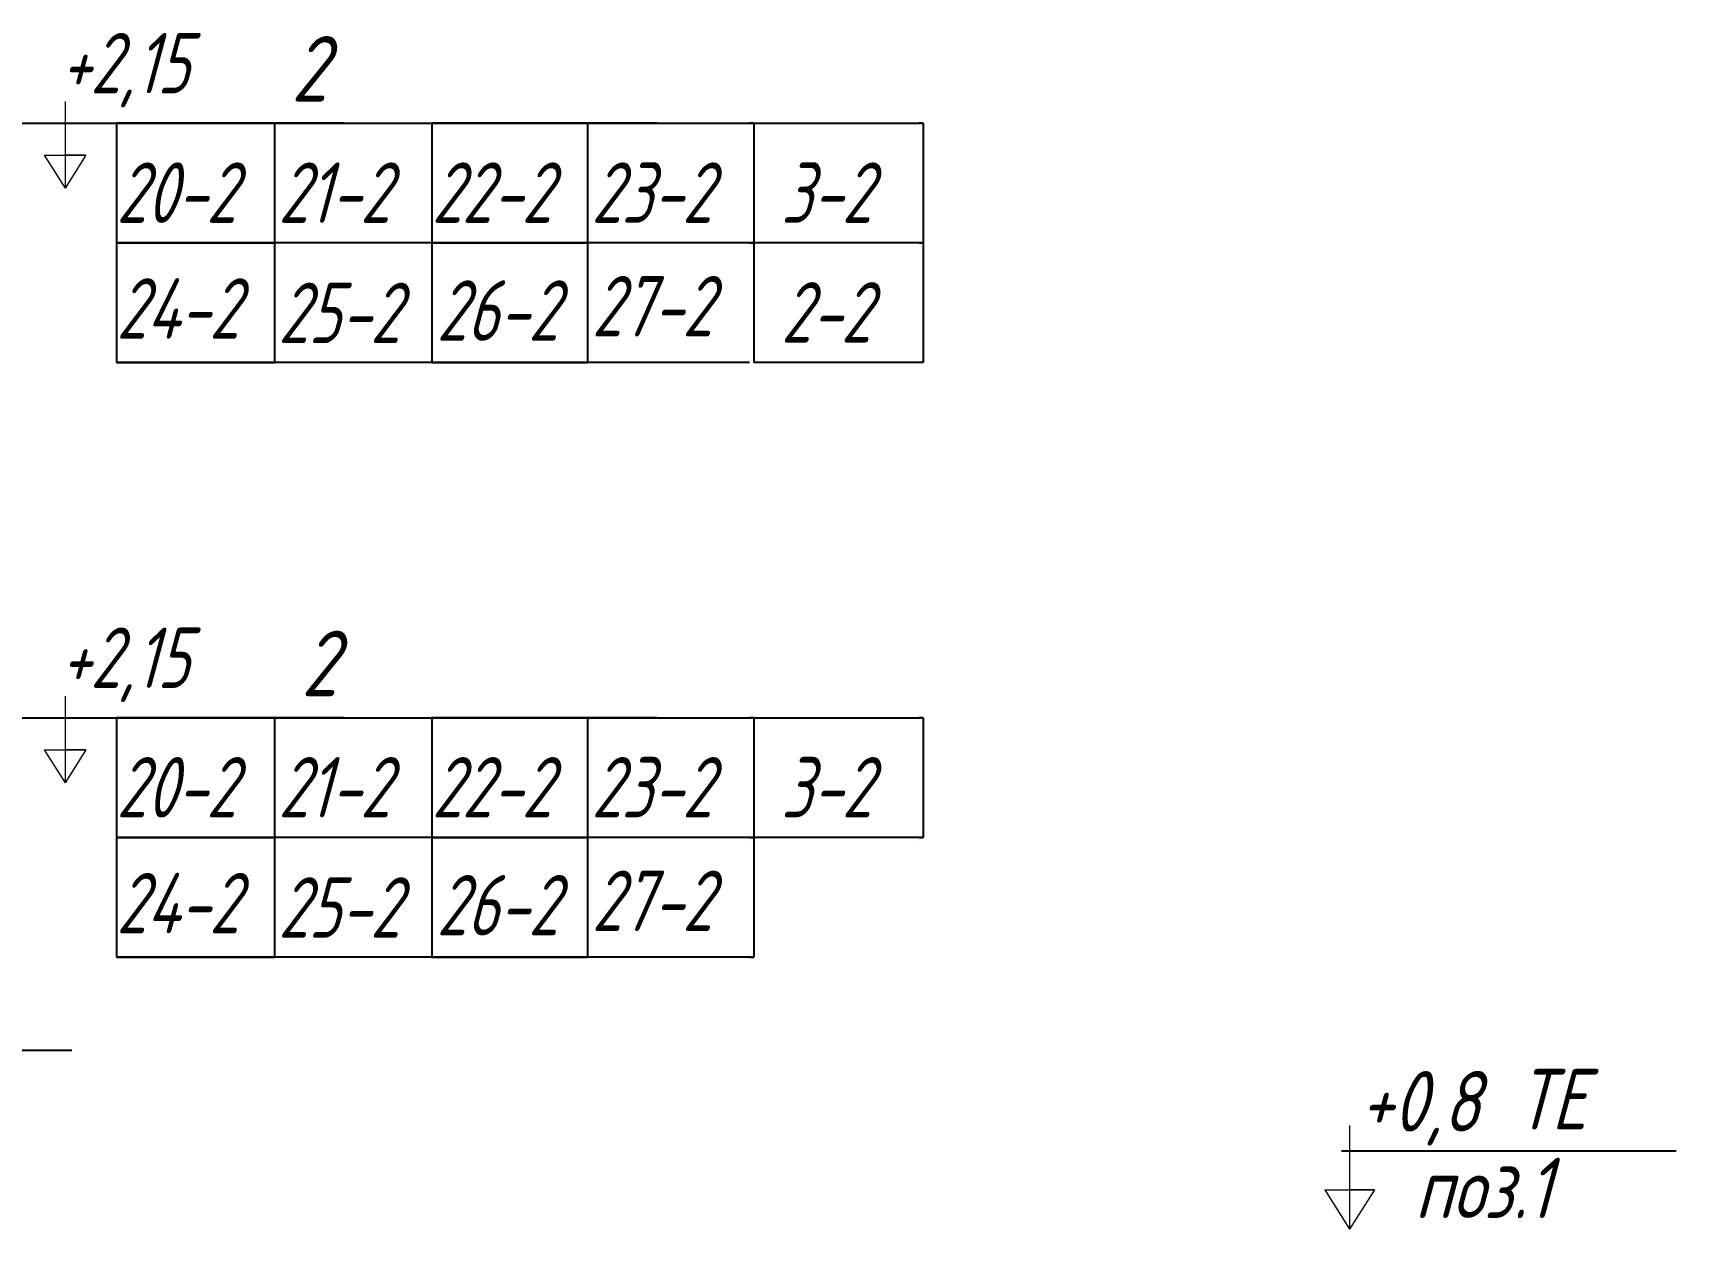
# Model space of a CAD drawing. Header units: millimetres. Extents: x 409 to 1826, y -2285 to 789.
# Drawn here: x 1132.4 to 1254.7, y -158.1 to -69 of the extents above; entities that cross this region are included whole.
import ezdxf

# ---------------------------------------------------------------- set-up
doc = ezdxf.new("R2010")
doc.units = ezdxf.units.MM
for name, color, linetype, lineweight in [('7-тонкая-текст.-02', 4, 'Continuous', 30), ('7-тонкая.текст-02', 4, 'Continuous', 30), ('_0', 7, 'Continuous', 0)]:
    doc.layers.add(name, color=color, linetype=linetype, lineweight=lineweight)
doc.styles.add('GOST тип А', font='GOST_A.TTF', dxfattribs={"oblique": 15})
doc.styles.get("Standard").update_dxf_attribs({"font": 'GOST_A.TTF', "oblique": 15})

msp = doc.modelspace()

# ---------------------------------------------------------------- linework, layer by layer
for p, q in [((1086.783, -75.75), (1170.25, -75.75)), ((1155.492, -75.75), (1138.567, -75.75)), ((1138.567, -75.75), (1198.611, -75.75)), ((1178.796, -75.75), (1162.046, -75.75)), ((1186, -75.75), (1185.675, -75.75)), ((1198.611, -75.75), (1198.286, -75.75)), ((1186, -84.659), (1185.675, -84.659)), ((1198.611, -84.659), (1198.286, -84.659)), ((1198.611, -93.568), (1186, -93.568)), ((1086.783, -120), (1186, -120)), ((1155.492, -120), (1138.567, -120)), ((1138.567, -120), (1198.611, -120)), ((1178.796, -120), (1162.046, -120)), ((1186, -120), (1185.675, -120)), ((1198.611, -120), (1198.286, -120)), ((1098.25, -144.75), (1135.25, -144.75)), ((1254.65, -152.25), (1229.75, -152.25))]:
    msp.add_line(p, q)
at = {"ltscale": 0.8}
for p, q in [((1138.567, -75.75), (1138.567, -75.75)), ((1138.567, -75.75), (1138.567, -84.659)), ((1150.335, -75.75), (1150.335, -84.659)), ((1150.335, -75.75), (1150.335, -75.75)), ((1150.335, -75.75), (1150.335, -84.659)), ((1162.046, -75.75), (1162.046, -84.659)), ((1162.046, -75.75), (1162.046, -84.659)), ((1162.046, -75.75), (1162.046, -93.568)), ((1162.046, -75.75), (1162.046, -75.75)), ((1162.046, -75.75), (1162.046, -84.659)), ((1173.639, -75.75), (1173.639, -84.659)), ((1173.639, -75.75), (1173.639, -75.75)), ((1173.639, -75.75), (1173.639, -84.659)), ((1185.675, -75.75), (1185.675, -75.75)), ((1186, -75.75), (1186, -84.659)), ((1186, -75.75), (1186, -84.659)), ((1186, -75.75), (1186, -75.75)), ((1186, -75.75), (1186, -84.659)), ((1198.286, -75.75), (1198.286, -75.75)), ((1198.611, -75.75), (1198.611, -84.659)), ((1138.567, -84.659), (1150.335, -84.659)), ((1150.335, -84.659), (1138.567, -84.659)), ((1138.567, -84.659), (1150.335, -84.659)), ((1138.567, -84.659), (1150.335, -84.659)), ((1162.046, -84.659), (1138.567, -84.659)), ((1138.567, -84.659), (1138.567, -84.659)), ((1138.567, -84.659), (1138.567, -93.568)), ((1138.567, -84.659), (1138.567, -84.659)), ((1138.567, -84.946), (1138.567, -84.946)), ((1150.335, -84.659), (1150.335, -93.568)), ((1150.335, -84.659), (1150.335, -84.659)), ((1150.335, -84.946), (1150.335, -93.568)), ((1162.046, -84.659), (1162.046, -93.568)), ((1162.046, -84.659), (1173.639, -84.659)), ((1173.639, -84.659), (1162.046, -84.659)), ((1162.046, -84.659), (1173.639, -84.659)), ((1162.046, -84.659), (1173.639, -84.659)), ((1198.611, -84.659), (1162.046, -84.659)), ((1162.046, -84.659), (1162.046, -84.659)), ((1162.046, -84.659), (1162.046, -93.568)), ((1162.046, -84.659), (1162.046, -84.659)), ((1162.046, -84.946), (1162.046, -84.946)), ((1173.639, -84.659), (1173.639, -93.568)), ((1173.639, -84.659), (1173.639, -84.659)), ((1173.639, -84.946), (1173.639, -93.568)), ((1185.675, -84.659), (1186, -84.659)), ((1186, -84.659), (1185.675, -84.659)), ((1185.675, -84.659), (1186, -84.659)), ((1185.675, -84.659), (1186, -84.659)), ((1186, -84.659), (1185.675, -84.659)), ((1185.675, -84.659), (1185.675, -84.659)), ((1185.675, -84.659), (1185.675, -84.659)), ((1185.675, -84.659), (1185.675, -84.659)), ((1185.675, -84.946), (1185.675, -84.946)), ((1186, -84.659), (1186, -93.568)), ((1186, -84.659), (1186, -84.659)), ((1186, -84.659), (1186, -93.568)), ((1186, -84.659), (1186, -93.568)), ((1186, -84.659), (1186, -84.659)), ((1186, -84.659), (1186, -93.568)), ((1198.286, -84.659), (1198.611, -84.659)), ((1198.611, -84.659), (1198.286, -84.659)), ((1198.286, -84.659), (1198.611, -84.659)), ((1198.286, -84.659), (1198.611, -84.659)), ((1198.611, -84.659), (1198.286, -84.659)), ((1198.286, -84.659), (1198.286, -84.659)), ((1198.286, -84.659), (1198.286, -84.659)), ((1198.286, -84.659), (1198.286, -84.659)), ((1198.286, -84.946), (1198.286, -84.946)), ((1198.611, -84.659), (1198.611, -93.568)), ((1162.046, -93.568), (1138.567, -93.568)), ((1138.567, -93.568), (1138.567, -93.568)), ((1138.567, -93.568), (1150.335, -93.568)), ((1150.335, -93.568), (1138.567, -93.568)), ((1138.567, -93.568), (1150.335, -93.568)), ((1138.567, -93.568), (1150.335, -93.568)), ((1162.046, -93.568), (1138.567, -93.568)), ((1138.567, -93.568), (1138.567, -93.568)), ((1138.567, -93.568), (1138.567, -93.568)), ((1150.335, -93.568), (1150.335, -93.568)), ((1150.335, -93.568), (1150.335, -93.568)), ((1185.675, -93.568), (1162.046, -93.568)), ((1162.046, -93.568), (1162.046, -93.568)), ((1162.046, -93.568), (1173.639, -93.568)), ((1173.639, -93.568), (1162.046, -93.568)), ((1162.046, -93.568), (1173.639, -93.568)), ((1162.046, -93.568), (1173.639, -93.568)), ((1185.675, -93.568), (1162.046, -93.568)), ((1162.046, -93.568), (1162.046, -93.568)), ((1162.046, -93.568), (1162.046, -93.568)), ((1173.639, -93.568), (1173.639, -93.568)), ((1173.639, -93.568), (1173.639, -93.568)), ((1138.567, -120), (1138.567, -120)), ((1138.567, -120), (1138.567, -128.909)), ((1150.335, -120), (1150.335, -128.909)), ((1150.335, -120), (1150.335, -120)), ((1150.335, -120), (1150.335, -128.909)), ((1162.046, -120), (1162.046, -128.909)), ((1162.046, -120), (1162.046, -128.909)), ((1162.046, -120), (1162.046, -137.818)), ((1162.046, -120), (1162.046, -120)), ((1162.046, -120), (1162.046, -128.909)), ((1173.639, -120), (1173.639, -128.909)), ((1173.639, -120), (1173.639, -120)), ((1173.639, -120), (1173.639, -128.909)), ((1185.675, -120), (1185.675, -120)), ((1186, -120), (1186, -128.909)), ((1186, -120), (1186, -128.909)), ((1186, -120), (1186, -120)), ((1186, -120), (1186, -128.909)), ((1198.286, -120), (1198.286, -120)), ((1198.611, -120), (1198.611, -128.909)), ((1138.567, -128.909), (1150.335, -128.909)), ((1150.335, -128.909), (1138.567, -128.909)), ((1138.567, -128.909), (1150.335, -128.909)), ((1138.567, -128.909), (1150.335, -128.909)), ((1162.046, -128.909), (1138.567, -128.909)), ((1138.567, -128.909), (1138.567, -128.909)), ((1138.567, -128.909), (1138.567, -137.818)), ((1138.567, -128.909), (1138.567, -128.909)), ((1138.567, -129.196), (1138.567, -129.196)), ((1150.335, -128.909), (1150.335, -137.818)), ((1150.335, -128.909), (1150.335, -128.909)), ((1150.335, -129.196), (1150.335, -137.818)), ((1162.046, -128.909), (1162.046, -137.818)), ((1162.046, -128.909), (1173.639, -128.909)), ((1173.639, -128.909), (1162.046, -128.909)), ((1162.046, -128.909), (1173.639, -128.909)), ((1162.046, -128.909), (1173.639, -128.909)), ((1198.611, -128.909), (1162.046, -128.909)), ((1162.046, -128.909), (1162.046, -128.909)), ((1162.046, -128.909), (1162.046, -137.818)), ((1162.046, -128.909), (1162.046, -128.909)), ((1162.046, -129.196), (1162.046, -129.196)), ((1173.639, -128.909), (1173.639, -137.818)), ((1173.639, -128.909), (1173.639, -128.909)), ((1173.639, -129.196), (1173.639, -137.818)), ((1185.675, -128.909), (1186, -128.909)), ((1186, -128.909), (1185.675, -128.909)), ((1185.675, -128.909), (1186, -128.909)), ((1185.675, -128.909), (1186, -128.909)), ((1186, -128.909), (1185.675, -128.909)), ((1185.675, -128.909), (1185.675, -128.909)), ((1185.675, -128.909), (1185.675, -128.909)), ((1185.675, -129.196), (1185.675, -129.196)), ((1186, -128.909), (1186, -137.818)), ((1186, -128.909), (1186, -128.909)), ((1198.286, -128.909), (1198.611, -128.909)), ((1198.611, -128.909), (1198.286, -128.909)), ((1198.286, -128.909), (1198.611, -128.909)), ((1198.286, -128.909), (1198.611, -128.909)), ((1198.611, -128.909), (1198.286, -128.909)), ((1198.286, -128.909), (1198.286, -128.909)), ((1198.286, -128.909), (1198.286, -128.909)), ((1198.286, -129.196), (1198.286, -129.196)), ((1162.046, -137.818), (1138.567, -137.818)), ((1138.567, -137.818), (1138.567, -137.818)), ((1138.567, -137.818), (1150.335, -137.818)), ((1150.335, -137.818), (1138.567, -137.818)), ((1138.567, -137.818), (1150.335, -137.818)), ((1138.567, -137.818), (1150.335, -137.818)), ((1162.046, -137.818), (1138.567, -137.818)), ((1138.567, -137.818), (1138.567, -137.818)), ((1138.567, -137.818), (1138.567, -137.818)), ((1150.335, -137.818), (1150.335, -137.818)), ((1150.335, -137.818), (1150.335, -137.818)), ((1185.675, -137.818), (1162.046, -137.818)), ((1162.046, -137.818), (1162.046, -137.818)), ((1162.046, -137.818), (1173.639, -137.818)), ((1173.639, -137.818), (1162.046, -137.818)), ((1162.046, -137.818), (1173.639, -137.818)), ((1162.046, -137.818), (1173.639, -137.818)), ((1185.675, -137.818), (1162.046, -137.818)), ((1162.046, -137.818), (1162.046, -137.818)), ((1162.046, -137.818), (1162.046, -137.818)), ((1173.639, -137.818), (1173.639, -137.818)), ((1173.639, -137.818), (1173.639, -137.818)), ((1186, -137.818), (1185.675, -137.818)), ((1185.675, -137.818), (1185.675, -137.818)), ((1185.675, -137.818), (1186, -137.818)), ((1186, -137.818), (1185.675, -137.818)), ((1185.675, -137.818), (1186, -137.818)), ((1185.675, -137.818), (1186, -137.818)), ((1186, -137.818), (1185.675, -137.818)), ((1185.675, -137.818), (1185.675, -137.818)), ((1185.675, -137.818), (1185.675, -137.818))]:
    msp.add_line(p, q, dxfattribs=at)
at = {"layer": '_0', "ltscale": 0.8}
for p, q in [((1134.75, -74.157), (1134.75, -78.149)), ((1133.203, -78.149), (1134.75, -78.149)), ((1133.203, -78.149), (1134.75, -80.593)), ((1134.75, -78.149), (1136.297, -78.149)), ((1136.297, -78.149), (1134.75, -78.149)), ((1134.75, -78.149), (1134.75, -80.593)), ((1136.297, -78.149), (1134.75, -80.593)), ((1134.75, -118.407), (1134.75, -122.399)), ((1133.203, -122.399), (1134.75, -122.399)), ((1133.203, -122.399), (1134.75, -124.843)), ((1134.75, -122.399), (1136.297, -122.399)), ((1136.297, -122.399), (1134.75, -122.399)), ((1134.75, -122.399), (1134.75, -124.843)), ((1136.297, -122.399), (1134.75, -124.843)), ((1230.35, -150.338), (1230.35, -155.129)), ((1228.494, -155.129), (1230.35, -155.129)), ((1228.494, -155.129), (1230.35, -158.062)), ((1230.35, -155.129), (1232.206, -155.129)), ((1232.206, -155.129), (1230.35, -155.129)), ((1230.35, -155.129), (1230.35, -158.062)), ((1232.206, -155.129), (1230.35, -158.062))]:
    msp.add_line(p, q, dxfattribs=at)

# ---------------------------------------------------------------- texts
at = {"layer": '7-тонкая-текст.-02', "color": 7, "ltscale": 0.5, "style": 'GOST тип А', "oblique": 15}
for s, p in [('ТE', (1242.797, -150.646)), ('поз.1', (1235.197, -157.246))]:
    msp.add_text(s, height=4.5, dxfattribs=at).set_placement(p)
at = {"layer": '7-тонкая.текст-02', "color": 7, "oblique": 15, "width": 0.9}
for s, p in [('+2,15', (1134.406, -73.539)), ('20-2', (1138.571, -83.179)), ('21-2', (1150.621, -83.179)), ('22-2', (1162.05, -83.179)), ('23-2', (1173.925, -83.179)), ('3-2', (1188.036, -83.179)), ('24-2', (1138.571, -91.802)), ('25-2', (1150.621, -92.127)), ('26-2', (1162.404, -91.954)), ('27-2', (1173.954, -91.629)), ('2-2', (1188.036, -92.088)), ('+2,15', (1134.406, -117.789)), ('20-2', (1138.571, -127.429)), ('21-2', (1150.621, -127.429)), ('22-2', (1162.05, -127.429)), ('23-2', (1173.925, -127.429)), ('3-2', (1188.036, -127.429)), ('24-2', (1138.571, -136.052)), ('25-2', (1150.621, -136.377)), ('26-2', (1162.404, -136.204)), ('27-2', (1173.954, -135.879))]:
    msp.add_text(s, height=4.5, dxfattribs=at).set_placement(p)
at = {"layer": '7-тонкая.текст-02', "color": 7, "oblique": 15}
for s, height, p in [('2', 4.875, (1151.571, -74.152)), ('2', 4.875, (1152.321, -118.402)), ('+0,8', 4.5, (1231.106, -150.797))]:
    msp.add_text(s, height=height, dxfattribs=at).set_placement(p)

doc.saveas('drawing.dxf')
